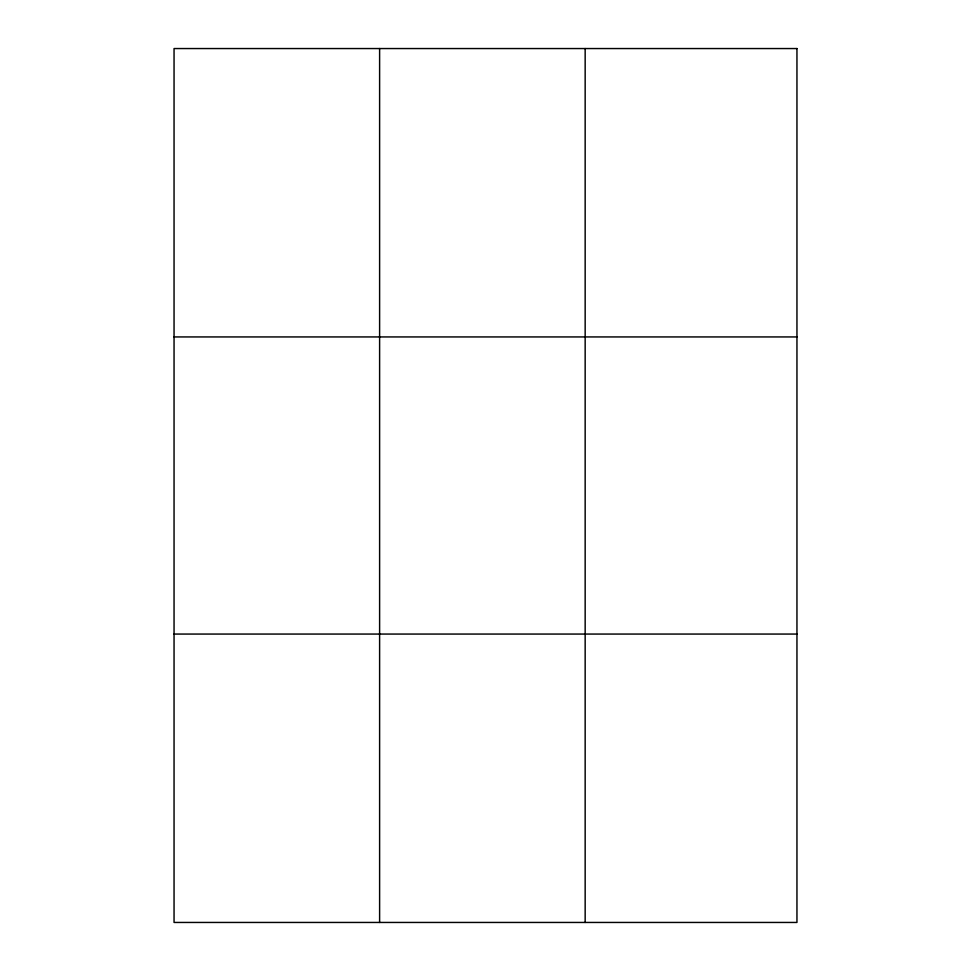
<?xml version="1.0" encoding="UTF-8"?>
<svg xmlns="http://www.w3.org/2000/svg" width="971" height="971" viewBox="0 0 971 971"><rect width="100%" height="100%" fill="white"/><g stroke="black" fill="none" stroke-linecap="round" stroke-linejoin="round"><path stroke-width="1.46" d="M379.612 922.45L379.612 48.55M585.161 922.45L585.161 48.55M174.052 336.937L796.948 336.937M174.052 634.063L796.948 634.063M796.948 48.55L796.948 922.45L174.052 922.45L174.052 48.55L796.948 48.55"/></g></svg>
